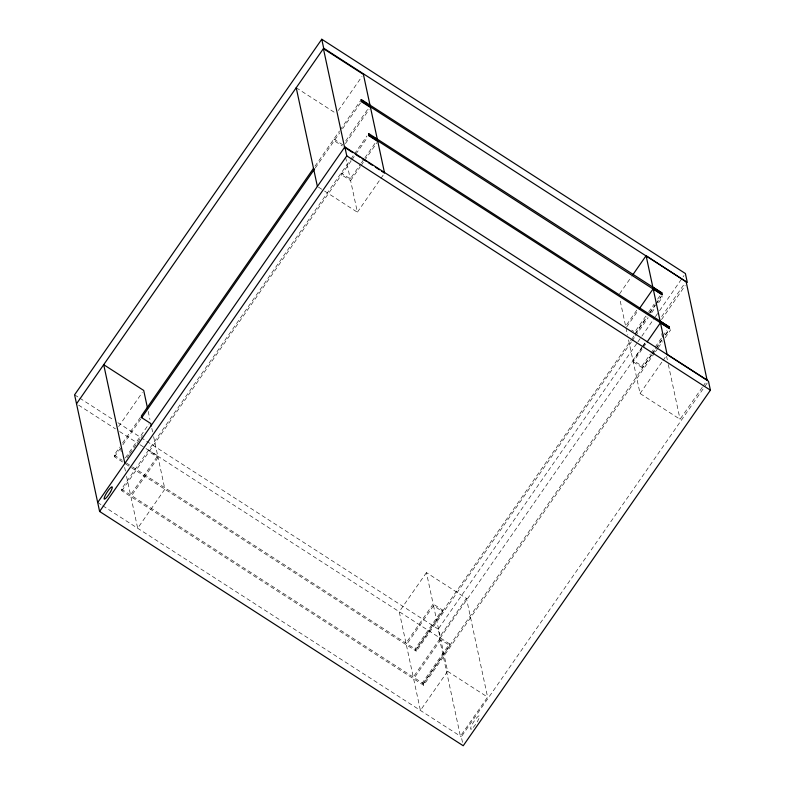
<?xml version="1.0" encoding="UTF-8"?>
<svg xmlns="http://www.w3.org/2000/svg" width="785" height="785" viewBox="0 0 785 785"><rect width="100%" height="100%" fill="white"/><g stroke="black" fill="none" stroke-linecap="round" stroke-linejoin="round"><path stroke-width="0.59" stroke-dasharray="3.92 2.94" d="M118.613 426.559L142.311 392.461M338.315 110.508L362.013 76.41M122.597 462.002L114.522 456.791L114.159 455.114L119.742 447.087M122.529 443.074L141.349 416.001M314.962 166.253L339.444 131.036M340.14 130.035L360.354 100.951M114.522 456.791L120.095 448.775M122.882 444.761L141.712 417.679M315.325 167.941L339.797 132.724M342.594 128.711L360.717 102.639M125.345 457.959L149.042 423.861M345.743 140.907L368.744 107.81M127.101 457.635L129.191 454.623M129.888 453.622L142.438 435.577M345.41 143.596L369.107 109.498M654.749 352.779L423.625 685.246L121.822 490.792L121.459 489.104L350.228 160.022M350.924 159.021L353.711 155.008M354.408 154.007L366.958 135.952M121.822 490.792L351.287 160.699M351.984 159.698L367.321 137.64M153.624 436.705L157.736 455.849L130.545 494.962L126.434 475.818M383.178 175.114L357.381 212.215L350.61 180.599L341.524 174.741L341.161 173.063L350.257 178.921L360.707 163.879M361.404 162.868L364.201 158.864M364.897 157.854L377.438 139.808M158.099 457.537L130.909 496.65L137.679 528.266L164.87 489.153L158.099 457.537L149.013 451.679L148.65 449.991L157.736 455.849M350.61 180.599L360.374 166.557M361.071 165.556L363.857 161.543M364.554 160.542L377.104 142.487M619.601 293.806L631.395 276.83M426.441 572.618L399.251 611.731L405.982 643.131L433.173 604.018L426.441 572.618L466.447 598.386L487.603 697.09L460.412 736.202L439.257 637.498L466.447 598.386M636.743 310.232L625.635 326.207L619.905 299.458M626.695 326.894L637.793 310.919M433.536 605.706L406.345 644.819L413.263 677.112L440.454 637.999L433.536 605.706L442.632 611.564L415.442 650.677L415.079 648.989L442.269 609.876L433.173 604.018M645.829 316.09L634.731 332.065L631.699 330.112M648.606 312.096L654.16 304.109M657.634 299.114L660.411 295.121M635.085 333.753L646.889 316.777M649.666 312.783L655.22 304.796M655.907 303.795L660.764 296.808M631.385 341.887L416.335 651.246L415.971 649.568L631.022 340.199M631.729 339.198L634.515 335.175M635.212 334.174L647.085 317.101M649.882 313.078L655.465 305.041M656.162 304.04L661.745 296.004M632.082 340.876L634.879 336.863M635.575 335.852L648.145 317.778M651.638 312.754L655.132 307.73M658.615 302.706L662.805 296.681M641.934 347.794L440.149 638.077L438.216 629.099L637.224 342.839M637.92 341.838L654.67 317.729M655.377 316.728L658.86 311.704M659.567 310.693L684 275.545M661.677 316.581L684.579 283.63M651.383 354.751L642.356 367.733L642.002 366.046L632.906 360.187L641.934 347.205M642.63 346.214L645.407 342.221M642.63 346.793L645.427 342.77M661.49 319.672L685.226 285.514M702.271 387.329L680.065 419.278L640.06 393.511L633.269 361.875L645.761 343.899M440.807 639.687L413.616 678.799L420.417 710.435L447.607 671.322L440.807 639.687L449.903 645.545L422.713 684.657L422.35 682.97L449.54 643.857L440.454 637.999M642.002 366.046L650.333 354.064M651.02 353.064L654.494 348.079M655.19 347.078L662.128 337.089M662.825 336.098L666.985 330.102M652.08 353.75L654.857 349.757M655.544 348.756L662.491 338.777M665.268 334.783L668.732 329.788M423.625 685.246L423.272 683.558L651.589 355.114M652.296 354.113L655.779 349.089M656.476 348.079L662.069 340.042M665.562 335.028L669.046 330.004M655.446 351.778L657.536 348.756M658.242 347.755L662.422 341.73M665.219 337.707L670.802 329.68M640.06 393.511L662.275 361.561M662.972 360.56L665.749 356.567M702.967 386.328L706.441 381.333M462.502 742.384L461.305 736.781L704.292 387.231M704.989 386.23L707.785 382.216M296.22 87.743L335.195 112.854M342.957 144.921L333.861 139.063L334.224 140.75L342.299 145.951M633.269 361.875L642.356 367.733M318.406 187.105L323.538 190.412M324.558 191.069L357.381 212.215M74.595 394.816L78.716 397.475M79.746 398.142L113.737 420.044M117.858 422.693L438.216 629.099M78.569 405.109L115.493 428.904M119.605 431.554L139.141 444.133M140.162 444.801L440.149 638.077M114.159 455.114L122.244 460.314M126.336 462.954L131.478 466.27M132.508 466.928L415.971 649.568M125.669 463.974L416.335 651.246M447.607 671.322L487.603 697.09M121.459 489.104L423.272 683.558M97.683 502.498L101.785 505.138M102.806 505.795L461.305 736.781M661.706 333.654L662.471 337.226M666.553 356.253L667.319 359.815M668.339 364.574L680.065 419.278M625.998 327.894L627.529 335.067M628.559 339.856L632.906 360.187M345.626 157.373L350.257 178.921M442.269 609.876L442.632 611.564M449.54 643.857L449.903 645.545M148.198 411.389L149.945 419.533M151.829 428.325L152.604 431.917M120.507 448.176L121.253 451.66M124.638 467.438L125.414 471.029M473.198 727.479A7.928 1.482 -57.2 0 0 479.498 716.126A7.928 1.482 -57.2 0 0 472.442 723.976A7.928 1.482 -57.2 0 0 473.198 727.479"/><path stroke-width="1.18" d="M321.772 39.25L323.695 48.219L687.317 282.502L685.393 273.533L321.772 39.25L74.595 394.816L99.607 511.467L463.228 745.75L710.405 390.184L708.482 381.206L344.85 146.923L97.683 502.498M76.518 403.794L323.695 48.219M313.558 168.265L141.349 416.001L141.712 417.679L150.798 423.537L151.319 425.931M377.438 139.808L370.5 107.486L361.414 101.638L361.335 99.538L661.912 292.952L652.826 287.094L646.094 255.694L632.788 274.838M141.712 417.679L314.618 168.942M361.414 101.638L361.335 99.538M99.607 511.467L346.784 155.901L344.85 146.923M639.186 308.917L653.189 288.782L660.097 321.075L669.193 326.933L368.636 133.538L368.714 135.628L377.801 141.486L384.572 173.102L381.49 171.12M368.714 135.628L368.636 133.538M661.912 292.952L662.157 294.807L361.699 101.226M685.972 281.638L646.094 255.694M647.154 341.907L660.46 322.763L669.546 328.621L368.999 135.226M667.132 354.565L660.46 322.763M707.128 380.342L686.09 281.462M361.051 99.95L366.104 103.208M653.189 288.782L662.275 294.64M372.394 136.551L375.426 138.503M667.25 354.398L707.256 380.166M352.779 152.624L344.576 147.335L323.41 48.631L363.406 74.398L370.147 105.808M355.85 154.606L359.952 157.245M362.003 158.57L366.104 161.21M368.155 162.534L372.267 165.174M375.338 167.156L379.44 169.805M346.784 155.901L710.405 390.184M669.193 326.933L669.546 328.621M296.22 87.743L317.385 186.447M147.452 407.896L143.704 390.449L103.708 364.682L124.864 463.385M110.587 491.665L109.645 493.265A7.261 1.364 -57.2 0 1 104.209 499.054A7.261 1.364 -57.2 0 1 107.81 491.145L108.879 489.683A7.261 1.364 -57.2 0 1 112.196 486.935A7.261 1.364 -57.2 0 1 110.587 491.665"/></g></svg>
